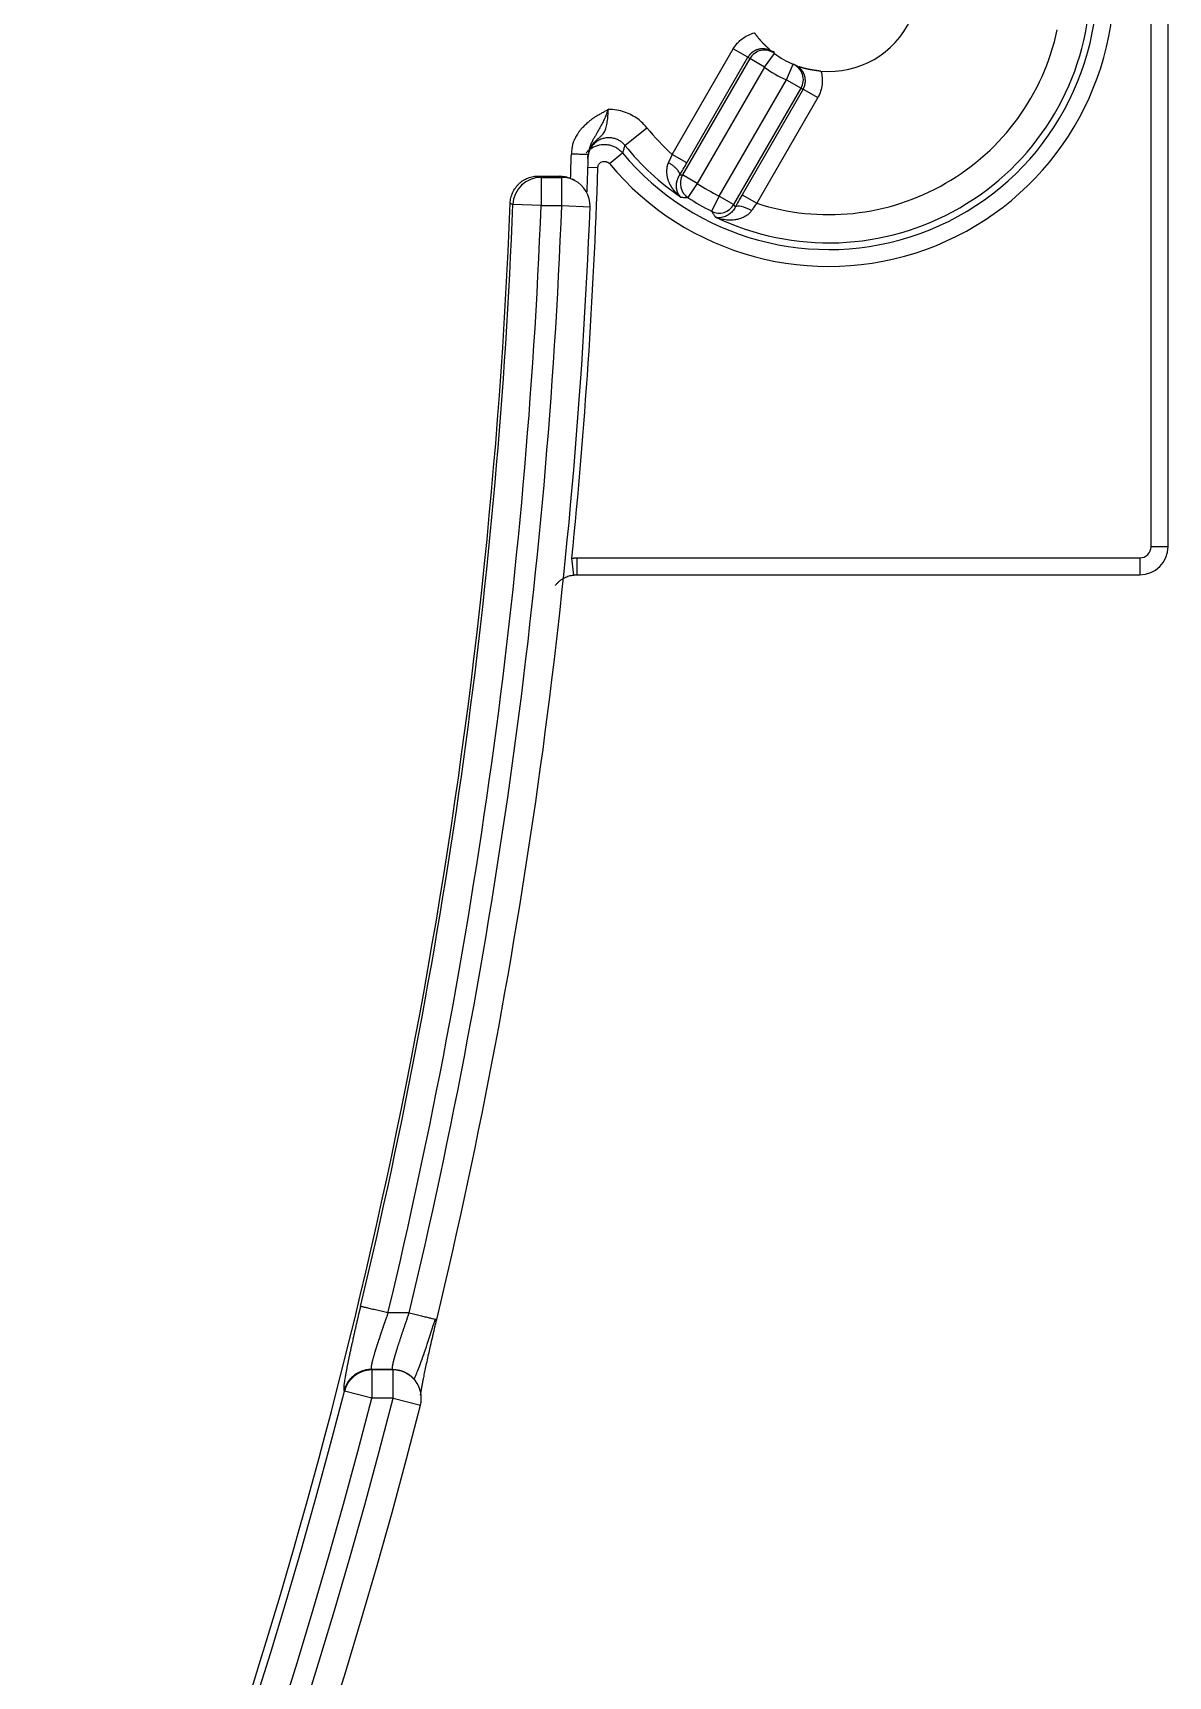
# Model space of a CAD drawing. Header units: millimetres. Extents: x -1286 to 291, y 5350 to 5880.
# Drawn here: x -132.36 to -112.19, y 5650.78 to 5679.98 of the extents above; entities that cross this region are included whole.
import ezdxf

# ---------------------------------------------------------------- set-up
doc = ezdxf.new("R2010")
doc.units = ezdxf.units.MM
doc.layers.add('粗实线层', color=7, linetype='Continuous', lineweight=35)

msp = doc.modelspace()

# ---------------------------------------------------------------- linework, layer by layer
at = {"layer": '粗实线层', "lineweight": 25}
for p, q in [((-112.494, 5670.85), (-112.494, 5690.95)), ((-112.192, 5670.85), (-112.192, 5690.95)), ((-121.003, 5677.818), (-119.918, 5679.696)), ((-119.658, 5679.545), (-119.918, 5679.696)), ((-119.626, 5679.521), (-120.82, 5677.454)), ((-120.743, 5677.667), (-119.658, 5679.545)), ((-119.366, 5679.371), (-119.626, 5679.521)), ((-119.366, 5679.371), (-119.186, 5679.612)), ((-118.974, 5679.145), (-118.856, 5679.422)), ((-119.366, 5679.371), (-120.56, 5677.304)), ((-120.168, 5677.077), (-118.974, 5679.145)), ((-118.974, 5679.145), (-118.714, 5678.994)), ((-119.908, 5676.927), (-118.714, 5678.994)), ((-118.677, 5678.979), (-119.762, 5677.101)), ((-118.417, 5678.829), (-119.501, 5676.951)), ((-118.677, 5678.979), (-118.417, 5678.829)), ((-121.843, 5677.977), (-121.452, 5678.293)), ((-122.12, 5677.655), (-121.889, 5677.847)), ((-120.743, 5677.667), (-121.003, 5677.818)), ((-123.38, 5677.435), (-123.012, 5677.435)), ((-123.333, 5677.411), (-122.965, 5677.411)), ((-123.333, 5677.411), (-123.333, 5676.909)), ((-122.965, 5677.411), (-123.012, 5677.435)), ((-122.965, 5676.909), (-122.965, 5677.411)), ((-122.325, 5677.583), (-122.501, 5677.589)), ((-120.869, 5677.455), (-120.82, 5677.454)), ((-120.56, 5677.304), (-120.82, 5677.454)), ((-120.56, 5677.304), (-120.724, 5677.051)), ((-120.168, 5677.077), (-120.304, 5676.809)), ((-120.168, 5677.077), (-119.908, 5676.927)), ((-119.762, 5677.101), (-119.501, 5676.951)), ((-123.882, 5676.953), (-123.834, 5676.928)), ((-123.333, 5676.909), (-123.834, 5676.928)), ((-123.333, 5676.909), (-122.965, 5676.909)), ((-122.965, 5676.909), (-122.463, 5676.889)), ((-122.754, 5670.344), (-122.786, 5670.644)), ((-122.699, 5670.649), (-112.695, 5670.649)), ((-112.695, 5670.649), (-112.695, 5670.347)), ((-112.494, 5670.85), (-112.192, 5670.85)), ((-122.699, 5670.347), (-112.695, 5670.347)), ((-125.676, 5657.231), (-126.054, 5657.231)), ((-125.971, 5656.227), (-126.35, 5656.227)), ((-125.964, 5656.218), (-126.343, 5656.218)), ((-126.343, 5656.218), (-126.343, 5655.716)), ((-125.964, 5655.716), (-125.964, 5656.218)), ((-126.343, 5655.716), (-126.829, 5655.841)), ((-125.964, 5655.716), (-126.343, 5655.716)), ((-125.964, 5655.716), (-125.477, 5655.592))]:
    msp.add_line(p, q, dxfattribs=at)
for centre, radius, start, end in [((-118.222, 5680.9), 5.072, 219.7801, 140.2199), ((-118.222, 5680.9), 4.771, 219.7801, 140.2199), ((-118.222, 5680.9), 4.653, 244.3598, 355.6402), ((-118.222, 5680.9), 4.151, 252.0517, 347.9483), ((-118.222, 5680.9), 1.608, 265.0625, 334.9374), ((-118.222, 5680.9), 1.608, 233.196, 246.804), ((-118.222, 5680.9), 1.91, 233.196, 246.804), ((-118.222, 5680.9), 4.151, 218.9108, 227.9483), ((-118.222, 5680.9), 4.653, 218.9108, 235.6402), ((-224.702, 5680.9), 101.953, 358.02838, 358.2716), ((-224.702, 5680.9), 102.255, 357.90203, 358.27134), ((-224.702, 5680.9), 102.431, 354.25371, 358.14463), ((-122.965, 5676.909), 0.502, 357.7534, 63.0126), ((-118.222, 5680.9), 4.59, 236.9765, 243.0235), ((-118.222, 5680.9), 4.289, 236.9765, 243.0235), ((-224.702, 5680.9), 100.897, 326.78139, 357.75795), ((-224.702, 5680.9), 100.946, 346.50797, 357.74525), ((-224.702, 5680.9), 101.448, 346.50797, 357.74525), ((-224.702, 5680.9), 101.815, 346.55756, 357.75339), ((-224.702, 5680.9), 102.318, 346.55775, 357.75339), ((-112.695, 5670.85), 0.502, 270, 360), ((-112.695, 5670.85), 0.201, 270, 0), ((-125.964, 5655.716), 0.502, 345.6915, 37.8458), ((-224.702, 5680.9), 101.03, 208.69087, 345.63866), ((-224.702, 5680.9), 102.402, 208.57791, 345.69153), ((-224.702, 5680.9), 101.899, 208.57791, 345.69153), ((-224.702, 5680.9), 101.532, 208.69087, 345.63866)]:
    msp.add_arc(centre, radius, start, end, dxfattribs=at)
for centre, major_axis, ratio, start_param, end_param in [((-119.366, 5679.371), (0.181, 0.241), 0.996141, 0, 1.689095), ((-118.974, 5679.145), (-0.119, -0.277), 0.996141, 1.452498, 3.141593), ((-123.333, 5676.909), (0.228, 0.448), 0.998339, 0.471718, 2.001858), ((-122.965, 5676.909), (-0.228, -0.448), 0.998339, 3.141573, 3.613283), ((-120.56, 5677.304), (0.007, 0.301), 0.995064, 1.072309, 2.586041), ((-120.168, 5677.077), (-0.258, -0.157), 0.995064, 0.555552, 2.069284), ((-119.622, 5676.735), (0.265, -0.144), 0.297484, 1.62245, 3.050176), ((-126.343, 5655.716), (0.397, 0.308), 0.997807, 0.911788, 2.229805), ((-125.964, 5655.716), (-0.397, -0.308), 0.997805, 3.141592, 4.05292)]:
    msp.add_ellipse(centre, major_axis=major_axis, ratio=ratio, start_param=start_param, end_param=end_param, dxfattribs=at)
for points, degree in [([(-119.918, 5679.696), (-119.906, 5679.717), (-119.877, 5679.761), (-119.819, 5679.827), (-119.746, 5679.889), (-119.653, 5679.943), (-119.58, 5679.969), (-119.54, 5679.979)], 3), ([(-119.295, 5679.676), (-119.195, 5679.644)], 1), ([(-119.626, 5679.521), (-119.632, 5679.525), (-119.642, 5679.533), (-119.653, 5679.541), (-119.658, 5679.545)], 3), ([(-119.186, 5679.612), (-119.194, 5679.618), (-119.201, 5679.624), (-119.209, 5679.63)], 3), ([(-118.856, 5679.422), (-118.846, 5679.418), (-118.837, 5679.414), (-118.828, 5679.41)], 3), ([(-118.361, 5679.298), (-118.35, 5679.261), (-118.335, 5679.185), (-118.336, 5679.063), (-118.362, 5678.942), (-118.396, 5678.866), (-118.417, 5678.829)], 3), ([(-118.714, 5678.994), (-118.708, 5678.992), (-118.696, 5678.987), (-118.683, 5678.982), (-118.677, 5678.979)], 3), ([(-121.452, 5678.293), (-121.475, 5678.32), (-121.524, 5678.374), (-121.614, 5678.451), (-121.723, 5678.519), (-121.848, 5678.574), (-121.989, 5678.61), (-122.088, 5678.617), (-122.139, 5678.616)], 3), ([(-121.843, 5677.977), (-121.853, 5677.991), (-121.877, 5678.017), (-121.922, 5678.053), (-121.977, 5678.084), (-122.041, 5678.106), (-122.111, 5678.117), (-122.184, 5678.114), (-122.257, 5678.096), (-122.325, 5678.064), (-122.385, 5678.019), (-122.437, 5677.961), (-122.475, 5677.895), (-122.5, 5677.824), (-122.507, 5677.774), (-122.507, 5677.749)], 3), ([(-122.488, 5677.872), (-122.454, 5677.937)], 1), ([(-122.442, 5677.954), (-122.401, 5678.013), (-122.339, 5678.052)], 2), ([(-121.843, 5677.977), (-121.851, 5677.956), (-121.866, 5677.912), (-121.881, 5677.869), (-121.889, 5677.847)], 3), ([(-122.325, 5677.583), (-122.325, 5677.591), (-122.323, 5677.608), (-122.313, 5677.634), (-122.297, 5677.658), (-122.271, 5677.68), (-122.239, 5677.694), (-122.199, 5677.698), (-122.157, 5677.687), (-122.131, 5677.668), (-122.12, 5677.655)], 3), ([(-120.869, 5677.455), (-120.828, 5677.522), (-120.785, 5677.594), (-120.743, 5677.667)], 3), ([(-123.38, 5677.435), (-123.372, 5677.431), (-123.356, 5677.423), (-123.341, 5677.415), (-123.333, 5677.411)], 3), ([(-123.012, 5677.435), (-122.976, 5677.435), (-122.906, 5677.427), (-122.841, 5677.406), (-122.809, 5677.392)], 3), ([(-122.736, 5677.356), (-122.783, 5677.38)], 1), ([(-120.848, 5677.059), (-120.828, 5677.057), (-120.786, 5677.055), (-120.745, 5677.052), (-120.724, 5677.051)], 3), ([(-119.762, 5677.101), (-119.785, 5677.061), (-119.828, 5676.984), (-119.865, 5676.917), (-119.882, 5676.886)], 3), ([(-120.304, 5676.809), (-120.293, 5676.792), (-120.271, 5676.757), (-120.247, 5676.723), (-120.236, 5676.705)], 3), ([(-119.882, 5676.886), (-119.889, 5676.872), (-119.904, 5676.847), (-119.931, 5676.81), (-119.962, 5676.778), (-119.997, 5676.75), (-120.036, 5676.726), (-120.08, 5676.707), (-120.129, 5676.695), (-120.182, 5676.693), (-120.218, 5676.699), (-120.236, 5676.705)], 3), ([(-119.593, 5676.822), (-119.603, 5676.806), (-119.627, 5676.777), (-119.673, 5676.737), (-119.727, 5676.705), (-119.788, 5676.679), (-119.858, 5676.66), (-119.939, 5676.649), (-120.03, 5676.651), (-120.131, 5676.667), (-120.201, 5676.69), (-120.236, 5676.705)], 3), ([(-119.908, 5676.927), (-119.904, 5676.92), (-119.895, 5676.906), (-119.887, 5676.893), (-119.882, 5676.886)], 3), ([(-119.501, 5676.951), (-119.519, 5676.927), (-119.553, 5676.881), (-119.58, 5676.84), (-119.593, 5676.822)], 3), ([(-122.786, 5670.644), (-122.743, 5670.649), (-122.699, 5670.649)], 2), ([(-126.35, 5656.227), (-126.348, 5656.224), (-126.345, 5656.221), (-126.343, 5656.218)], 3), ([(-125.964, 5656.218), (-125.966, 5656.221), (-125.969, 5656.224), (-125.971, 5656.227)], 3), ([(-125.567, 5656.024), (-125.574, 5656.034)], 1), ([(-126.836, 5655.85), (-126.834, 5655.847), (-126.831, 5655.844), (-126.829, 5655.841)], 3)]:
    msp.add_open_spline(points, degree=degree, dxfattribs=at)
for points, knots in [([(-119.263, 5679.675), (-119.266, 5679.678), (-119.272, 5679.683), (-119.281, 5679.691), (-119.29, 5679.7), (-119.299, 5679.708), (-119.308, 5679.716), (-119.316, 5679.724), (-119.324, 5679.731), (-119.332, 5679.738), (-119.339, 5679.745), (-119.346, 5679.752), (-119.353, 5679.758), (-119.359, 5679.764), (-119.365, 5679.769), (-119.37, 5679.774), (-119.375, 5679.779), (-119.381, 5679.785), (-119.388, 5679.792), (-119.397, 5679.801), (-119.406, 5679.811), (-119.414, 5679.821), (-119.423, 5679.831), (-119.432, 5679.842), (-119.442, 5679.852), (-119.451, 5679.863), (-119.46, 5679.874), (-119.469, 5679.885), (-119.478, 5679.897), (-119.488, 5679.908), (-119.497, 5679.92), (-119.506, 5679.932), (-119.515, 5679.943), (-119.524, 5679.955), (-119.532, 5679.967), (-119.538, 5679.975), (-119.54, 5679.979)], [0, 0, 0, 0, 0.035134, 0.072587, 0.108672, 0.143349, 0.176576, 0.208308, 0.2385, 0.267109, 0.29409, 0.319401, 0.343003, 0.364855, 0.384925, 0.403178, 0.419589, 0.434135, 0.465493, 0.496999, 0.528638, 0.56039, 0.592235, 0.624146, 0.656097, 0.688055, 0.719988, 0.75186, 0.783633, 0.815269, 0.846729, 0.877972, 0.908959, 0.939652, 0.97001, 1, 1, 1, 1]), ([(-119.454, 5679.69), (-119.456, 5679.689), (-119.46, 5679.688), (-119.467, 5679.687), (-119.475, 5679.685), (-119.483, 5679.683), (-119.491, 5679.68), (-119.499, 5679.678), (-119.506, 5679.675), (-119.514, 5679.672), (-119.521, 5679.669), (-119.528, 5679.665), (-119.535, 5679.662), (-119.542, 5679.658), (-119.549, 5679.654), (-119.555, 5679.65), (-119.562, 5679.647), (-119.568, 5679.642), (-119.574, 5679.638), (-119.58, 5679.634), (-119.585, 5679.63), (-119.591, 5679.625), (-119.596, 5679.621), (-119.601, 5679.616), (-119.606, 5679.612), (-119.611, 5679.607), (-119.615, 5679.602), (-119.62, 5679.598), (-119.624, 5679.593), (-119.628, 5679.588), (-119.632, 5679.583), (-119.636, 5679.579), (-119.64, 5679.574), (-119.643, 5679.569), (-119.646, 5679.564), (-119.649, 5679.56), (-119.653, 5679.555), (-119.655, 5679.55), (-119.657, 5679.547), (-119.658, 5679.545)], [0, 0, 0, 0, 0.017146, 0.05008, 0.082775, 0.115219, 0.147399, 0.179307, 0.21093, 0.24226, 0.273287, 0.304003, 0.334401, 0.364472, 0.394211, 0.423611, 0.452667, 0.481373, 0.509726, 0.537721, 0.565355, 0.592626, 0.619532, 0.646069, 0.672237, 0.698036, 0.723464, 0.748521, 0.773208, 0.797525, 0.821473, 0.845054, 0.868269, 0.891121, 0.91361, 0.93574, 0.957513, 0.978932, 1, 1, 1, 1]), ([(-119.209, 5679.63), (-119.212, 5679.632), (-119.216, 5679.636), (-119.223, 5679.641), (-119.23, 5679.645), (-119.238, 5679.65), (-119.245, 5679.654), (-119.253, 5679.659), (-119.261, 5679.663), (-119.268, 5679.667), (-119.277, 5679.67), (-119.285, 5679.674), (-119.293, 5679.677), (-119.302, 5679.68), (-119.31, 5679.682), (-119.319, 5679.685), (-119.327, 5679.687), (-119.336, 5679.689), (-119.345, 5679.691), (-119.354, 5679.692), (-119.363, 5679.693), (-119.372, 5679.694), (-119.38, 5679.695), (-119.389, 5679.695), (-119.398, 5679.695), (-119.407, 5679.695), (-119.416, 5679.694), (-119.424, 5679.694), (-119.433, 5679.693), (-119.442, 5679.692), (-119.449, 5679.691), (-119.453, 5679.69), (-119.454, 5679.69)], [0, 0, 0, 0, 0.032829, 0.065865, 0.099096, 0.132511, 0.166096, 0.199837, 0.233723, 0.267737, 0.301866, 0.336095, 0.370408, 0.404789, 0.439224, 0.473695, 0.508186, 0.542682, 0.577165, 0.61162, 0.646029, 0.680377, 0.714647, 0.748822, 0.782888, 0.816828, 0.850627, 0.88427, 0.917743, 0.95103, 0.984119, 1, 1, 1, 1]), ([(-118.682, 5679.287), (-118.683, 5679.288), (-118.687, 5679.294), (-118.694, 5679.305), (-118.703, 5679.317), (-118.713, 5679.329), (-118.724, 5679.341), (-118.735, 5679.352), (-118.747, 5679.362), (-118.76, 5679.372), (-118.773, 5679.381), (-118.786, 5679.39), (-118.8, 5679.397), (-118.814, 5679.404), (-118.823, 5679.408), (-118.828, 5679.41)], [0, 0, 0, 0, 0.030913, 0.110601, 0.190907, 0.271707, 0.352873, 0.434276, 0.515787, 0.597274, 0.678611, 0.75967, 0.840332, 0.920479, 1, 1, 1, 1]), ([(-118.361, 5679.298), (-118.364, 5679.298), (-118.37, 5679.299), (-118.379, 5679.299), (-118.388, 5679.3), (-118.397, 5679.302), (-118.406, 5679.303), (-118.415, 5679.304), (-118.425, 5679.305), (-118.434, 5679.307), (-118.444, 5679.308), (-118.453, 5679.309), (-118.462, 5679.311), (-118.472, 5679.312), (-118.481, 5679.314), (-118.491, 5679.315), (-118.5, 5679.317), (-118.509, 5679.318), (-118.519, 5679.32), (-118.528, 5679.321), (-118.537, 5679.323), (-118.546, 5679.325), (-118.555, 5679.326), (-118.564, 5679.328), (-118.573, 5679.33), (-118.581, 5679.331), (-118.59, 5679.333), (-118.599, 5679.335), (-118.607, 5679.336), (-118.615, 5679.338), (-118.623, 5679.34), (-118.631, 5679.342), (-118.639, 5679.344), (-118.647, 5679.345), (-118.655, 5679.347), (-118.662, 5679.349), (-118.67, 5679.351), (-118.677, 5679.353), (-118.684, 5679.355), (-118.691, 5679.357), (-118.698, 5679.36), (-118.705, 5679.362), (-118.712, 5679.364), (-118.719, 5679.366), (-118.726, 5679.369), (-118.733, 5679.371), (-118.739, 5679.374), (-118.746, 5679.376), (-118.752, 5679.378), (-118.755, 5679.38), (-118.756, 5679.38)], [0, 0, 0, 0, 0.018669, 0.037569, 0.056694, 0.076035, 0.095586, 0.115337, 0.135279, 0.155403, 0.175699, 0.196157, 0.216767, 0.237518, 0.2584, 0.279403, 0.300516, 0.321728, 0.34303, 0.364412, 0.385863, 0.407374, 0.428936, 0.450541, 0.472179, 0.493843, 0.515525, 0.537218, 0.558915, 0.580611, 0.602299, 0.623973, 0.64563, 0.667265, 0.688874, 0.710455, 0.732005, 0.753523, 0.775007, 0.796457, 0.817873, 0.839256, 0.860606, 0.881925, 0.903215, 0.924479, 0.94572, 0.966942, 0.988149, 1, 1, 1, 1]), ([(-118.677, 5678.979), (-118.676, 5678.981), (-118.673, 5678.986), (-118.67, 5678.993), (-118.666, 5679), (-118.663, 5679.008), (-118.659, 5679.016), (-118.656, 5679.025), (-118.653, 5679.034), (-118.65, 5679.043), (-118.647, 5679.053), (-118.645, 5679.063), (-118.642, 5679.073), (-118.641, 5679.084), (-118.639, 5679.095), (-118.638, 5679.107), (-118.637, 5679.119), (-118.637, 5679.131), (-118.638, 5679.144), (-118.639, 5679.157), (-118.64, 5679.17), (-118.642, 5679.183), (-118.645, 5679.197), (-118.649, 5679.211), (-118.653, 5679.224), (-118.658, 5679.238), (-118.664, 5679.252), (-118.67, 5679.265), (-118.676, 5679.277), (-118.68, 5679.284), (-118.682, 5679.287)], [0, 0, 0, 0, 0.023754, 0.048378, 0.073893, 0.100316, 0.127664, 0.155955, 0.185203, 0.215421, 0.24662, 0.278811, 0.311999, 0.34619, 0.381384, 0.417581, 0.454774, 0.492954, 0.53211, 0.572222, 0.613268, 0.655223, 0.698053, 0.741722, 0.786188, 0.831404, 0.877318, 0.923873, 0.971007, 1, 1, 1, 1]), ([(-122.139, 5678.616), (-122.148, 5678.612), (-122.166, 5678.602), (-122.192, 5678.587), (-122.219, 5678.572), (-122.246, 5678.557), (-122.273, 5678.541), (-122.304, 5678.523), (-122.34, 5678.502), (-122.373, 5678.483), (-122.397, 5678.467), (-122.412, 5678.457), (-122.424, 5678.449), (-122.435, 5678.442), (-122.447, 5678.434), (-122.462, 5678.422), (-122.482, 5678.404), (-122.506, 5678.383), (-122.533, 5678.358), (-122.56, 5678.332), (-122.585, 5678.307), (-122.606, 5678.285), (-122.624, 5678.266), (-122.637, 5678.25), (-122.647, 5678.239), (-122.654, 5678.229), (-122.662, 5678.216), (-122.674, 5678.199), (-122.69, 5678.174), (-122.709, 5678.143), (-122.729, 5678.108), (-122.745, 5678.076), (-122.755, 5678.055), (-122.761, 5678.041), (-122.765, 5678.03), (-122.768, 5678.019), (-122.771, 5678.006), (-122.775, 5677.987), (-122.779, 5677.966), (-122.782, 5677.945), (-122.787, 5677.916), (-122.791, 5677.876), (-122.794, 5677.842), (-122.795, 5677.825)], [0, 0, 0, 0, 0.02736, 0.055097, 0.083208, 0.111779, 0.140956, 0.170837, 0.210955, 0.256773, 0.275168, 0.291322, 0.305177, 0.316682, 0.325788, 0.345766, 0.37027, 0.399401, 0.433254, 0.471915, 0.503802, 0.53169, 0.555477, 0.57501, 0.590175, 0.595498, 0.609358, 0.631771, 0.654375, 0.690278, 0.732997, 0.765563, 0.787741, 0.799379, 0.807326, 0.817861, 0.830982, 0.846684, 0.871035, 0.890413, 0.904841, 0.952512, 1, 1, 1, 1]), ([(-122.139, 5678.616), (-122.151, 5678.587), (-122.163, 5678.557), (-122.187, 5678.499), (-122.2, 5678.47), (-122.226, 5678.413), (-122.24, 5678.385), (-122.268, 5678.329), (-122.283, 5678.301), (-122.315, 5678.244), (-122.332, 5678.216), (-122.358, 5678.171), (-122.367, 5678.155), (-122.386, 5678.123), (-122.396, 5678.107), (-122.415, 5678.071), (-122.425, 5678.053), (-122.444, 5678.013), (-122.454, 5677.991), (-122.47, 5677.946), (-122.478, 5677.922), (-122.489, 5677.87), (-122.493, 5677.843), (-122.494, 5677.815)], [0, 0, 0, 0, 0.125, 0.125, 0.25, 0.25, 0.375, 0.375, 0.5, 0.5, 0.625, 0.625, 0.6875, 0.6875, 0.75, 0.75, 0.8125, 0.8125, 0.875, 0.875, 0.9375, 0.9375, 1, 1, 1, 1]), ([(-122.454, 5677.936), (-122.426, 5677.988), (-122.39, 5678.03), (-122.338, 5678.081), (-122.313, 5678.104), (-122.29, 5678.124), (-122.276, 5678.136), (-122.256, 5678.155), (-122.24, 5678.173), (-122.221, 5678.197), (-122.213, 5678.209), (-122.199, 5678.235), (-122.194, 5678.248), (-122.183, 5678.275), (-122.179, 5678.289), (-122.167, 5678.334), (-122.161, 5678.366), (-122.152, 5678.433), (-122.148, 5678.469), (-122.143, 5678.542), (-122.141, 5678.579), (-122.139, 5678.616)], [0, 0, 0, 0, 0.138241, 0.138241, 0.210054, 0.245961, 0.245961, 0.281867, 0.353681, 0.353681, 0.425494, 0.425494, 0.497307, 0.497307, 0.56912, 0.56912, 0.712747, 0.712747, 0.856373, 0.856373, 1, 1, 1, 1]), ([(-122.53, 5677.847), (-122.517, 5677.863), (-122.504, 5677.877), (-122.474, 5677.903), (-122.458, 5677.916), (-122.41, 5677.948), (-122.377, 5677.964), (-122.337, 5677.977), (-122.329, 5677.98), (-122.312, 5677.984), (-122.303, 5677.987), (-122.277, 5677.992), (-122.258, 5677.995), (-122.219, 5677.997), (-122.2, 5677.997), (-122.159, 5677.994), (-122.138, 5677.991), (-122.096, 5677.982), (-122.075, 5677.975), (-122.033, 5677.959), (-122.013, 5677.949), (-121.974, 5677.925), (-121.955, 5677.912), (-121.92, 5677.881), (-121.904, 5677.865), (-121.889, 5677.847)], [0, 0, 0, 0, 0.078225, 0.078225, 0.162023, 0.162023, 0.329618, 0.329618, 0.371517, 0.371517, 0.413416, 0.413416, 0.497214, 0.497214, 0.581011, 0.581011, 0.664809, 0.664809, 0.748607, 0.748607, 0.832405, 0.832405, 0.916202, 0.916202, 1, 1, 1, 1]), ([(-122.494, 5677.816), (-122.492, 5677.816), (-122.498, 5677.816), (-122.527, 5677.817), (-122.549, 5677.817), (-122.605, 5677.819), (-122.639, 5677.82), (-122.714, 5677.822), (-122.754, 5677.824), (-122.795, 5677.825)], [0, 0, 0, 0, 0.25, 0.25, 0.5, 0.5, 0.75, 0.75, 1, 1, 1, 1]), ([(-120.848, 5677.059), (-120.852, 5677.062), (-120.859, 5677.067), (-120.87, 5677.075), (-120.88, 5677.084), (-120.89, 5677.092), (-120.899, 5677.101), (-120.909, 5677.11), (-120.918, 5677.118), (-120.926, 5677.127), (-120.935, 5677.136), (-120.943, 5677.145), (-120.951, 5677.154), (-120.958, 5677.162), (-120.966, 5677.171), (-120.973, 5677.18), (-120.98, 5677.189), (-120.986, 5677.198), (-120.993, 5677.207), (-120.999, 5677.216), (-121.005, 5677.224), (-121.011, 5677.233), (-121.016, 5677.242), (-121.021, 5677.251), (-121.026, 5677.259), (-121.031, 5677.268), (-121.036, 5677.276), (-121.04, 5677.284), (-121.045, 5677.293), (-121.049, 5677.301), (-121.053, 5677.309), (-121.056, 5677.317), (-121.061, 5677.328), (-121.067, 5677.343), (-121.074, 5677.362), (-121.08, 5677.381), (-121.085, 5677.401), (-121.09, 5677.422), (-121.093, 5677.444), (-121.096, 5677.467), (-121.098, 5677.489), (-121.098, 5677.51), (-121.098, 5677.529), (-121.098, 5677.547), (-121.096, 5677.564), (-121.095, 5677.58), (-121.092, 5677.596), (-121.09, 5677.611), (-121.086, 5677.625), (-121.083, 5677.639), (-121.078, 5677.651), (-121.074, 5677.663), (-121.07, 5677.67), (-121.069, 5677.673)], [0, 0, 0, 0, 0.020699, 0.041124, 0.061275, 0.081151, 0.100752, 0.120078, 0.139129, 0.157904, 0.176403, 0.194625, 0.212572, 0.230242, 0.247636, 0.264753, 0.281595, 0.29816, 0.314448, 0.330461, 0.346198, 0.36166, 0.376846, 0.391756, 0.406392, 0.420753, 0.43484, 0.448653, 0.462193, 0.475459, 0.488452, 0.501173, 0.513622, 0.541428, 0.569934, 0.599157, 0.629111, 0.659809, 0.691263, 0.723484, 0.756481, 0.782765, 0.807901, 0.831903, 0.854787, 0.876568, 0.897267, 0.916901, 0.935493, 0.953069, 0.969657, 0.985288, 1, 1, 1, 1]), ([(-121.069, 5677.673), (-121.067, 5677.677), (-121.064, 5677.683), (-121.059, 5677.693), (-121.055, 5677.703), (-121.05, 5677.713), (-121.045, 5677.723), (-121.04, 5677.733), (-121.036, 5677.743), (-121.031, 5677.754), (-121.026, 5677.764), (-121.021, 5677.775), (-121.017, 5677.785), (-121.012, 5677.796), (-121.007, 5677.807), (-121.004, 5677.814), (-121.003, 5677.818)], [0, 0, 0, 0, 0.0696, 0.139476, 0.209629, 0.280061, 0.350773, 0.421766, 0.493043, 0.564604, 0.63645, 0.708583, 0.781004, 0.853713, 0.926711, 1, 1, 1, 1]), ([(-120.869, 5677.455), (-120.867, 5677.461), (-120.868, 5677.468), (-120.871, 5677.483), (-120.874, 5677.491), (-120.883, 5677.507), (-120.889, 5677.516), (-120.902, 5677.534), (-120.909, 5677.542), (-120.925, 5677.56), (-120.934, 5677.569), (-120.955, 5677.588), (-120.967, 5677.599), (-120.992, 5677.62), (-121.006, 5677.631), (-121.036, 5677.652), (-121.052, 5677.663), (-121.069, 5677.673)], [0, 0, 0, 0, 0.125, 0.125, 0.25, 0.25, 0.375, 0.375, 0.5, 0.5, 0.625, 0.625, 0.75, 0.75, 0.875, 0.875, 1, 1, 1, 1]), ([(-123.882, 5676.953), (-123.881, 5676.985), (-123.877, 5677.017), (-123.866, 5677.063), (-123.861, 5677.078), (-123.851, 5677.109), (-123.845, 5677.124), (-123.825, 5677.168), (-123.809, 5677.196), (-123.782, 5677.235), (-123.772, 5677.248), (-123.751, 5677.272), (-123.74, 5677.284), (-123.705, 5677.317), (-123.68, 5677.337), (-123.64, 5677.363), (-123.626, 5677.371), (-123.597, 5677.386), (-123.583, 5677.393), (-123.538, 5677.41), (-123.508, 5677.42), (-123.46, 5677.429), (-123.444, 5677.431), (-123.412, 5677.434), (-123.396, 5677.435), (-123.38, 5677.435)], [0, 0, 0, 0, 0.125, 0.125, 0.1875, 0.1875, 0.25, 0.25, 0.375, 0.375, 0.4375, 0.4375, 0.5, 0.5, 0.625, 0.625, 0.6875, 0.6875, 0.75, 0.75, 0.875, 0.875, 0.9375, 0.9375, 1, 1, 1, 1]), ([(-120.848, 5677.059), (-120.85, 5677.06), (-120.854, 5677.064), (-120.858, 5677.069), (-120.863, 5677.074), (-120.868, 5677.079), (-120.872, 5677.084), (-120.877, 5677.09), (-120.881, 5677.095), (-120.884, 5677.101), (-120.888, 5677.107), (-120.892, 5677.112), (-120.895, 5677.118), (-120.898, 5677.124), (-120.901, 5677.13), (-120.904, 5677.137), (-120.907, 5677.143), (-120.909, 5677.149), (-120.912, 5677.155), (-120.914, 5677.162), (-120.916, 5677.168), (-120.918, 5677.175), (-120.92, 5677.181), (-120.921, 5677.188), (-120.923, 5677.194), (-120.924, 5677.201), (-120.925, 5677.207), (-120.926, 5677.214), (-120.927, 5677.222), (-120.928, 5677.23), (-120.929, 5677.239), (-120.929, 5677.249), (-120.929, 5677.259), (-120.929, 5677.27), (-120.929, 5677.282), (-120.928, 5677.294), (-120.926, 5677.307), (-120.924, 5677.321), (-120.921, 5677.336), (-120.917, 5677.352), (-120.912, 5677.367), (-120.907, 5677.382), (-120.901, 5677.396), (-120.895, 5677.409), (-120.89, 5677.42), (-120.884, 5677.43), (-120.879, 5677.44), (-120.874, 5677.448), (-120.87, 5677.453), (-120.869, 5677.455)], [0, 0, 0, 0, 0.02293, 0.045612, 0.068046, 0.090231, 0.112167, 0.133856, 0.155295, 0.176487, 0.197429, 0.218117, 0.23855, 0.258724, 0.278637, 0.298288, 0.317674, 0.336794, 0.355647, 0.374232, 0.392548, 0.410595, 0.428372, 0.445881, 0.46312, 0.48009, 0.49679, 0.51326, 0.532846, 0.553332, 0.574711, 0.596974, 0.620107, 0.644097, 0.668929, 0.694586, 0.721051, 0.748304, 0.776321, 0.809316, 0.839866, 0.868009, 0.893786, 0.917228, 0.938356, 0.957183, 0.973721, 0.987983, 1, 1, 1, 1]), ([(-122.699, 5670.649), (-122.699, 5670.609), (-122.699, 5670.57), (-122.699, 5670.497), (-122.699, 5670.464), (-122.699, 5670.408), (-122.699, 5670.385), (-122.699, 5670.355), (-122.699, 5670.347), (-122.699, 5670.347)], [0, 0, 0, 0, 0.250275, 0.250275, 0.50055, 0.50055, 0.750826, 0.750826, 1, 1, 1, 1]), ([(-123.08, 5670.157), (-123.077, 5670.162), (-123.062, 5670.181), (-123.036, 5670.211), (-123, 5670.244), (-122.961, 5670.272), (-122.92, 5670.296), (-122.878, 5670.315), (-122.837, 5670.329), (-122.796, 5670.339), (-122.768, 5670.343), (-122.754, 5670.344)], [0, 0, 0, 0, 0.04418, 0.163657, 0.283135, 0.402612, 0.52209, 0.641567, 0.761045, 0.880522, 1, 1, 1, 1]), ([(-122.754, 5670.344), (-122.749, 5670.345), (-122.731, 5670.347), (-122.713, 5670.347), (-122.699, 5670.347)], [0, 0, 0, 0, 0.24511, 1, 1, 1, 1]), ([(-126.542, 5657.348), (-126.544, 5657.342), (-126.546, 5657.33), (-126.551, 5657.312), (-126.554, 5657.296), (-126.558, 5657.281), (-126.561, 5657.267), (-126.564, 5657.255), (-126.567, 5657.244), (-126.569, 5657.235), (-126.571, 5657.227), (-126.574, 5657.214), (-126.578, 5657.196), (-126.584, 5657.173), (-126.589, 5657.15), (-126.594, 5657.127), (-126.6, 5657.105), (-126.605, 5657.084), (-126.608, 5657.07), (-126.609, 5657.063)], [0, 0, 0, 0, 0.066003, 0.127319, 0.183948, 0.235892, 0.28315, 0.325724, 0.363614, 0.396821, 0.425346, 0.44919, 0.531535, 0.613131, 0.693997, 0.774153, 0.853621, 0.928225, 1, 1, 1, 1]), ([(-126.054, 5657.231), (-126.056, 5657.226), (-126.06, 5657.215), (-126.066, 5657.199), (-126.071, 5657.183), (-126.077, 5657.167), (-126.082, 5657.151), (-126.088, 5657.136), (-126.093, 5657.12), (-126.099, 5657.105), (-126.104, 5657.089), (-126.109, 5657.074), (-126.115, 5657.059), (-126.12, 5657.044), (-126.125, 5657.03), (-126.13, 5657.015), (-126.135, 5657.001), (-126.14, 5656.987), (-126.144, 5656.972), (-126.149, 5656.959), (-126.154, 5656.945), (-126.158, 5656.931), (-126.163, 5656.918), (-126.168, 5656.904), (-126.172, 5656.891), (-126.176, 5656.878), (-126.181, 5656.865), (-126.185, 5656.853), (-126.189, 5656.84), (-126.193, 5656.828), (-126.197, 5656.816), (-126.201, 5656.804), (-126.205, 5656.792), (-126.209, 5656.78), (-126.213, 5656.768), (-126.217, 5656.757), (-126.22, 5656.746), (-126.224, 5656.735), (-126.228, 5656.724), (-126.231, 5656.713), (-126.235, 5656.703), (-126.238, 5656.693), (-126.241, 5656.682), (-126.244, 5656.672), (-126.248, 5656.662), (-126.251, 5656.653), (-126.254, 5656.643), (-126.257, 5656.634), (-126.26, 5656.625), (-126.263, 5656.616), (-126.266, 5656.607), (-126.268, 5656.598), (-126.271, 5656.589), (-126.274, 5656.581), (-126.276, 5656.573), (-126.279, 5656.565), (-126.281, 5656.557), (-126.283, 5656.549), (-126.286, 5656.541), (-126.29, 5656.528), (-126.295, 5656.511), (-126.301, 5656.488), (-126.307, 5656.467), (-126.313, 5656.446), (-126.319, 5656.427), (-126.324, 5656.408), (-126.328, 5656.39), (-126.332, 5656.373), (-126.336, 5656.357), (-126.34, 5656.341), (-126.343, 5656.327), (-126.346, 5656.314), (-126.348, 5656.301), (-126.35, 5656.29), (-126.352, 5656.279), (-126.353, 5656.27), (-126.354, 5656.261), (-126.355, 5656.254), (-126.355, 5656.247), (-126.355, 5656.241), (-126.354, 5656.236), (-126.353, 5656.232), (-126.352, 5656.229), (-126.351, 5656.228), (-126.35, 5656.227)], [0, 0, 0, 0, 0.010991, 0.021908, 0.03275, 0.043516, 0.054208, 0.064825, 0.075367, 0.085835, 0.096227, 0.106545, 0.116788, 0.126957, 0.13705, 0.14707, 0.157014, 0.166884, 0.17668, 0.186401, 0.196047, 0.205619, 0.215117, 0.22454, 0.233889, 0.243163, 0.252363, 0.261489, 0.270541, 0.279519, 0.288422, 0.297252, 0.306007, 0.314689, 0.323296, 0.33183, 0.34029, 0.348675, 0.356988, 0.365226, 0.373391, 0.381482, 0.3895, 0.397444, 0.405315, 0.413112, 0.420836, 0.428487, 0.436064, 0.443569, 0.451, 0.458359, 0.465645, 0.472857, 0.479997, 0.487065, 0.494059, 0.500982, 0.507832, 0.514609, 0.535856, 0.556996, 0.578032, 0.598965, 0.619798, 0.640534, 0.661175, 0.681723, 0.70218, 0.72255, 0.742835, 0.763038, 0.78316, 0.803205, 0.823175, 0.843073, 0.862902, 0.882665, 0.902363, 0.922001, 0.941581, 0.961105, 0.980577, 1, 1, 1, 1]), ([(-125.971, 5656.227), (-125.971, 5656.228), (-125.972, 5656.228), (-125.973, 5656.23), (-125.973, 5656.231), (-125.974, 5656.233), (-125.975, 5656.235), (-125.975, 5656.237), (-125.975, 5656.239), (-125.976, 5656.242), (-125.976, 5656.245), (-125.976, 5656.248), (-125.976, 5656.252), (-125.975, 5656.255), (-125.975, 5656.259), (-125.975, 5656.264), (-125.974, 5656.268), (-125.974, 5656.273), (-125.973, 5656.278), (-125.972, 5656.283), (-125.971, 5656.289), (-125.97, 5656.294), (-125.969, 5656.3), (-125.968, 5656.307), (-125.967, 5656.313), (-125.965, 5656.32), (-125.964, 5656.327), (-125.962, 5656.334), (-125.961, 5656.342), (-125.959, 5656.35), (-125.957, 5656.358), (-125.955, 5656.366), (-125.953, 5656.375), (-125.951, 5656.383), (-125.949, 5656.392), (-125.946, 5656.402), (-125.944, 5656.411), (-125.941, 5656.421), (-125.938, 5656.431), (-125.936, 5656.441), (-125.933, 5656.452), (-125.93, 5656.462), (-125.927, 5656.473), (-125.924, 5656.485), (-125.92, 5656.496), (-125.917, 5656.508), (-125.914, 5656.519), (-125.91, 5656.532), (-125.905, 5656.547), (-125.901, 5656.563), (-125.896, 5656.579), (-125.89, 5656.596), (-125.885, 5656.614), (-125.879, 5656.632), (-125.873, 5656.651), (-125.867, 5656.67), (-125.86, 5656.691), (-125.853, 5656.712), (-125.846, 5656.733), (-125.839, 5656.755), (-125.831, 5656.778), (-125.824, 5656.802), (-125.816, 5656.826), (-125.807, 5656.851), (-125.799, 5656.877), (-125.79, 5656.903), (-125.781, 5656.93), (-125.771, 5656.957), (-125.762, 5656.986), (-125.752, 5657.014), (-125.742, 5657.044), (-125.732, 5657.074), (-125.721, 5657.104), (-125.71, 5657.135), (-125.699, 5657.167), (-125.688, 5657.199), (-125.68, 5657.22), (-125.676, 5657.231)], [0, 0, 0, 0, 0.010091, 0.020196, 0.030313, 0.040445, 0.05059, 0.06075, 0.070926, 0.081116, 0.091322, 0.101545, 0.111784, 0.12204, 0.132313, 0.142604, 0.152913, 0.163241, 0.173588, 0.183953, 0.194339, 0.204744, 0.21517, 0.225617, 0.236085, 0.246574, 0.257085, 0.267618, 0.278174, 0.288753, 0.299355, 0.309981, 0.32063, 0.331304, 0.342003, 0.352727, 0.363476, 0.374251, 0.385052, 0.395879, 0.406733, 0.417614, 0.428522, 0.439459, 0.450423, 0.461415, 0.472436, 0.483486, 0.497157, 0.51112, 0.525374, 0.539921, 0.554761, 0.569895, 0.585323, 0.601045, 0.617063, 0.633377, 0.649987, 0.666893, 0.684097, 0.701597, 0.719396, 0.737493, 0.755887, 0.774581, 0.793574, 0.812866, 0.832457, 0.852348, 0.87254, 0.893031, 0.913823, 0.934916, 0.956309, 0.978004, 1, 1, 1, 1]), ([(-125.676, 5657.231), (-125.643, 5657.223), (-125.61, 5657.215), (-125.545, 5657.2), (-125.514, 5657.192), (-125.453, 5657.178), (-125.424, 5657.171), (-125.37, 5657.158), (-125.345, 5657.152), (-125.299, 5657.141), (-125.279, 5657.136), (-125.244, 5657.128), (-125.229, 5657.124), (-125.206, 5657.119), (-125.198, 5657.117), (-125.188, 5657.114), (-125.187, 5657.114), (-125.188, 5657.114)], [0, 0, 0, 0, 0.125, 0.125, 0.25, 0.25, 0.375, 0.375, 0.5, 0.5, 0.625, 0.625, 0.75, 0.75, 0.875, 0.875, 1, 1, 1, 1]), ([(-126.609, 5657.063), (-126.609, 5657.063), (-126.611, 5657.055), (-126.615, 5657.04), (-126.62, 5657.018), (-126.625, 5656.995), (-126.631, 5656.97), (-126.637, 5656.943), (-126.643, 5656.917), (-126.648, 5656.893), (-126.653, 5656.874), (-126.657, 5656.856), (-126.661, 5656.838), (-126.665, 5656.82), (-126.669, 5656.803), (-126.674, 5656.779), (-126.682, 5656.746), (-126.692, 5656.699), (-126.705, 5656.641), (-126.716, 5656.588), (-126.726, 5656.543), (-126.733, 5656.509), (-126.74, 5656.476), (-126.745, 5656.451), (-126.749, 5656.432), (-126.752, 5656.419), (-126.755, 5656.403), (-126.759, 5656.386), (-126.763, 5656.364), (-126.769, 5656.337), (-126.774, 5656.31), (-126.779, 5656.287), (-126.782, 5656.27), (-126.786, 5656.249), (-126.791, 5656.225), (-126.796, 5656.195), (-126.802, 5656.166), (-126.806, 5656.142), (-126.811, 5656.115), (-126.817, 5656.08), (-126.825, 5656.03), (-126.832, 5655.988), (-126.836, 5655.957), (-126.837, 5655.941), (-126.838, 5655.933), (-126.838, 5655.931)], [0, 0, 0, 0, 0.000678, 0.014841, 0.029157, 0.045112, 0.061625, 0.0787, 0.099347, 0.113788, 0.126102, 0.138415, 0.150728, 0.16304, 0.17535, 0.187659, 0.212392, 0.245486, 0.286947, 0.336787, 0.362846, 0.388897, 0.41494, 0.440969, 0.45025, 0.461152, 0.473677, 0.487828, 0.503606, 0.529258, 0.554927, 0.572804, 0.590639, 0.602553, 0.630035, 0.66004, 0.68935, 0.71797, 0.736384, 0.775952, 0.83672, 0.918699, 0.953514, 0.987342, 1, 1, 1, 1]), ([(-125.591, 5656.058), (-125.586, 5656.063), (-125.563, 5656.109), (-125.481, 5656.316), (-125.354, 5656.674), (-125.262, 5656.966), (-125.211, 5657.132)], [0, 0, 0, 0, 0.200129, 0.450263, 0.71624, 1, 1, 1, 1]), ([(-125.475, 5655.773), (-125.475, 5655.775), (-125.474, 5655.779), (-125.473, 5655.786), (-125.472, 5655.794), (-125.471, 5655.803), (-125.469, 5655.811), (-125.468, 5655.82), (-125.466, 5655.829), (-125.465, 5655.838), (-125.463, 5655.847), (-125.462, 5655.856), (-125.46, 5655.866), (-125.458, 5655.875), (-125.457, 5655.885), (-125.455, 5655.895), (-125.453, 5655.905), (-125.451, 5655.915), (-125.449, 5655.926), (-125.447, 5655.936), (-125.445, 5655.947), (-125.443, 5655.957), (-125.441, 5655.968), (-125.439, 5655.979), (-125.437, 5655.99), (-125.435, 5656.001), (-125.433, 5656.013), (-125.431, 5656.024), (-125.428, 5656.036), (-125.426, 5656.047), (-125.418, 5656.088), (-125.403, 5656.161), (-125.38, 5656.274), (-125.353, 5656.397), (-125.325, 5656.523), (-125.294, 5656.661), (-125.267, 5656.78), (-125.244, 5656.879), (-125.229, 5656.942), (-125.216, 5656.997), (-125.205, 5657.044), (-125.196, 5657.082), (-125.191, 5657.105), (-125.188, 5657.114)], [0, 0, 0, 0, 0.005786, 0.016047, 0.026296, 0.036533, 0.046759, 0.056974, 0.067177, 0.077369, 0.087549, 0.097718, 0.107876, 0.118022, 0.128156, 0.13828, 0.148391, 0.158492, 0.168581, 0.178658, 0.188724, 0.198779, 0.208822, 0.218853, 0.228872, 0.23888, 0.248876, 0.25886, 0.268832, 0.278792, 0.28874, 0.370977, 0.455693, 0.542886, 0.632526, 0.71013, 0.811916, 0.856462, 0.895721, 0.9297, 0.958404, 0.981836, 1, 1, 1, 1]), ([(-126.838, 5655.931), (-126.839, 5655.927), (-126.84, 5655.919), (-126.84, 5655.906), (-126.841, 5655.893), (-126.841, 5655.883), (-126.841, 5655.874), (-126.841, 5655.866), (-126.84, 5655.86), (-126.839, 5655.856), (-126.838, 5655.852), (-126.837, 5655.851), (-126.836, 5655.85)], [0, 0, 0, 0, 0.074343, 0.191678, 0.305391, 0.415484, 0.521957, 0.624809, 0.724039, 0.819647, 0.911633, 1, 1, 1, 1])]:
    msp.add_open_spline(points, degree=3, knots=knots, dxfattribs=at)
for points, weights in [([(-126.054, 5657.231), (-126.329, 5657.297), (-126.528, 5657.345), (-126.542, 5657.348)], [1.15915808882, 0.946943284957, 0.946947303802, 1.15917014536]), ([(-126.35, 5656.227), (-126.588, 5656.227), (-126.777, 5656.081), (-126.836, 5655.85)], [1.1169578906, 0.961014036726, 0.961014036466, 1.11695788982]), ([(-125.971, 5656.227), (-125.808, 5656.228), (-125.668, 5656.155), (-125.574, 5656.034)], [1.00226102436, 0.987040838105, 1.04866217344, 1.18712503037])]:
    msp.add_rational_spline(points, weights, degree=3, dxfattribs=at)

doc.saveas('drawing.dxf')
